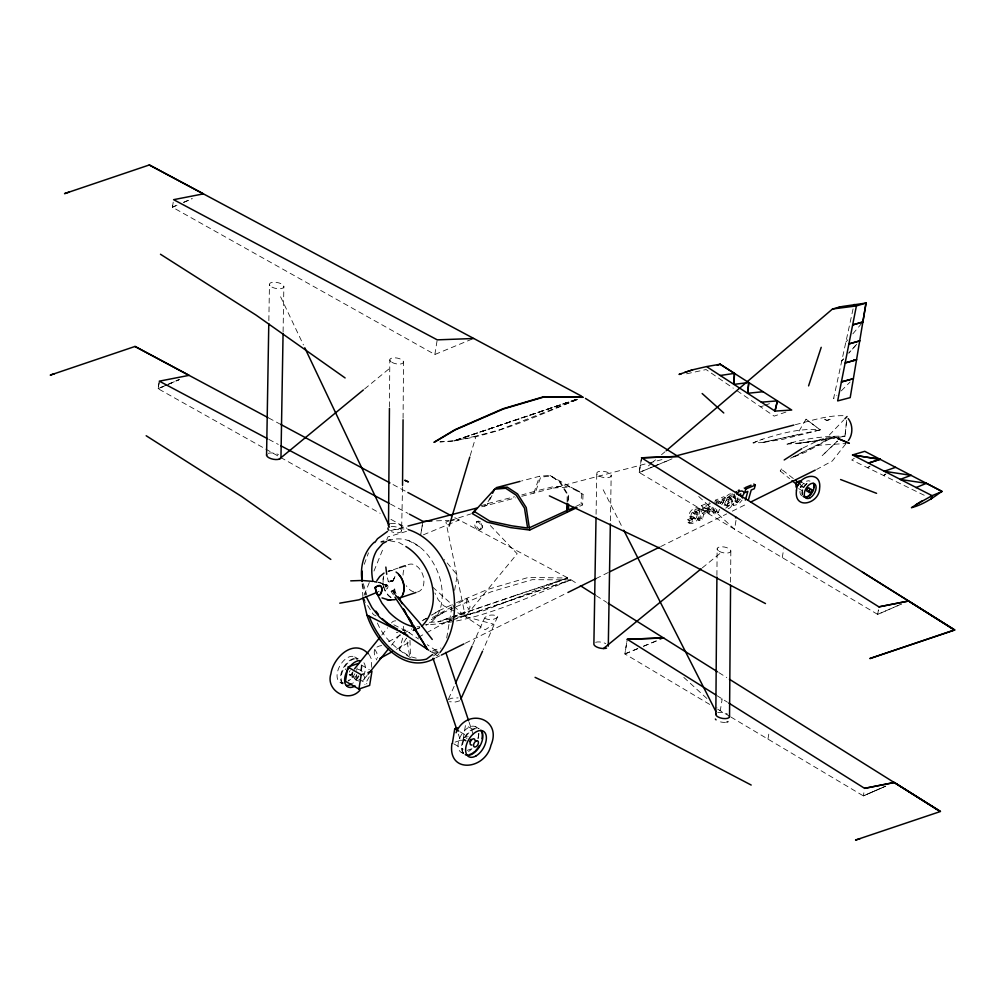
<?xml version="1.0" encoding="UTF-8"?>
<svg xmlns="http://www.w3.org/2000/svg" width="1005" height="1005" viewBox="0 0 1005 1005"><rect width="100%" height="100%" fill="white"/><g stroke="black" fill="none" stroke-linecap="round" stroke-linejoin="round"><path stroke-width="0.75" stroke-dasharray="5 3.75" d="M389.45 406.786L389.814 359.928M402.528 486.91L401.611 530.653A6.96 2.927 10.8 0 1 391.435 531.708M403.08 418.193L403.52 361.963M716.917 575.45L717.13 548.906M730.585 582.171L730.836 550.941M567.122 501.683L567.184 494.41L559.295 481.596L549.886 475.403L539.597 476.244L521.582 480.98M268.85 320.608L269.453 284.578M283.096 331.826L283.862 286.4M596.078 514.284L596.769 473.556M610.412 520.804L611.178 475.365M692.784 512.475L694.493 514.007L698.663 514.51C700.862 520.615 687.596 528.655 687.608 519.698L690.938 518.329L692.483 519.384C696.653 521.758 694.304 514.56 689.681 516.846C686.415 511.193 699.857 502.714 699.945 511.432L696.704 512.764L695.159 511.721A1.583 0.741 -55.9 0 0 694.656 510.929L692.784 512.475L694.493 514.007M482.425 526.922L482.4 527.738L481.244 522.788A4.322 2.902 69.8 0 1 480.528 529.459L479.058 529.999A4.322 2.902 69.8 0 1 474.812 524.271A4.322 2.902 69.8 0 1 479.774 523.329A4.322 2.902 69.8 0 1 479.058 529.999M690.938 518.329C690.762 520.452 694.405 518.279 693.513 517.022M579.784 506.256L582.624 504.912L583.026 494.272L574.961 488.92M581.48 493.442L581.078 503.367L582.624 504.912M732.18 493.819L734.052 495.201L734.303 497.06L732.758 496.005C730.308 488.845 721.414 501.508 722.444 505.942M567.85 501.407L568.315 495.176L560.501 482.237L550.941 476.006L540.665 477.161L535.866 490.993L552.147 486.973L567.875 486.093L583.026 494.272M371.737 667.37L371.159 658.564L369.363 654.783M844.979 436.07L846.725 419.537L845.017 436.208L814.992 441.572L786.953 444.16C805.671 438.268 825.432 435.881 845.017 436.208L795.86 443.808L825.394 439.135L843.798 419.914M386.121 585.915L385.631 586.204M695.159 511.721L698.4 510.389L697.985 507.726M692.483 519.384L689.154 520.753L689.568 523.63M877.679 614.407L878.42 609.884L877.654 614.394L901.498 604.018L877.679 614.407L639.193 472.463L641.291 459.272M709.681 704.405L624.896 653.941L626.768 642.22M472.061 339.1L434.864 354.489L172.42 207.231L173.614 199.668M159.318 381.159L158.099 388.696L263.084 447.614M356.662 674.807L356.197 677.659L348.157 680.385M434.864 354.489L437.213 339.841M422.917 521.319L420.768 534.497L422.477 524.271M455.114 742.13L463.154 739.416L465.478 725.133L473.543 729.781M477.991 738.6L478.92 732.884M655.021 465.931L639.193 472.463L641.567 457.828M637.848 648.602L624.896 653.941L627.271 639.306M735.999 520.376L734.58 529.233L698.123 495.942M782.267 557.624L783.712 548.73M767.971 739.102L769.177 731.69M730.874 717.03L863.358 795.885L885.794 786.111L863.383 795.897L864.338 789.842M446.71 638.012L452.338 604.193M454.637 590.35L457.2 574.986L444.386 559.571M172.395 207.218L178.011 204.781L172.42 207.231L173.174 202.721M159.142 382.704L158.099 388.696L163.752 386.284M853.069 308.899L833.585 398.596L836.889 395.279M724.178 505.653C725.133 501.118 728.21 494.221 733.725 494.862M708.412 509.384L704.731 510.904L703.186 509.862L706.867 508.342L708.412 509.384L707.47 512.713L703.776 514.233L702.395 519.082L698.978 520.49L697.432 519.447L701.364 505.666L709.417 502.349M698.978 520.49L702.91 506.708L710.962 503.392L709.97 506.859L705.334 508.769L704.731 510.904M697.432 519.447L700.849 518.04L702.231 513.191L705.925 511.671L706.867 508.342M703.186 509.862L703.789 507.726L708.424 505.817L709.078 503.505M707.457 512.362L708.487 508.756L712.218 507.224L713.764 508.266L712.733 511.872L709.002 513.404L707.457 512.362L711.188 510.816L712.218 507.224M709.002 513.404L710.033 509.799L713.764 508.266M714.819 502.374L715.46 500.163L723.751 496.734L725.309 497.789L724.467 500.729A15.917 7.424 -55.9 0 0 721.703 504.761M716.05 504.535L717.005 501.206L725.309 497.789M720.158 503.706A15.917 7.424 -55.9 0 1 722.922 499.673L723.751 496.734M470.227 455.567L476.056 436.082L499.359 429.926L577.134 399.651M416.233 658.174L409.713 656.491L399.261 649.582L403.332 636.077M403.784 634.582L405.128 630.072L418.482 638.916M793.209 442.213L786.953 444.16M800.194 486.872L800.57 486.056M801.525 486.031L801.563 485.277M719.505 509.221L718.311 512.525L714.794 513.97L713.249 512.927L716.766 511.482L717.959 508.178M533.818 493.141L539.597 476.244M394.814 589.118L392.365 591.154A2.663 0.741 -34.2 0 1 391.247 591.417L393.47 589.144A2.663 0.741 -34.2 0 1 394.588 588.867L395.329 592.46M735.786 495.854L735.333 498.241L736.024 498.945L733.462 502.764L733.713 505.477L738.675 504.183L742.054 500.088M713.249 512.927L715.774 507.161M714.794 513.97L717.319 508.216M364.25 564.282L368.471 552.851M728.198 508.693C733.889 507.236 734.756 494.623 727.972 501.57L726.427 500.528C727.306 493.97 731.514 499.56 734.303 497.06M727.972 501.57L729.102 499.033A2.098 0.98 -55.9 0 1 730.509 497.777L731.2 497.739M364.111 595.224L369.338 582.423M373.986 571.041L383.847 546.871M386.749 539.76L387.905 536.909L406.862 531.256M694.329 513.517L696.201 511.972A1.583 0.741 -55.9 0 1 696.704 512.764M448.557 698.864L454.901 684.619M472.689 644.733L484.749 617.66C487.852 614.608 494.02 614.181 497.689 616.442L483.179 649.758M369.287 676.78L364.878 684.568M392.691 581.468L395.719 575.111L392.314 581.92A2.663 1.193 9.2 0 1 390.87 582.234L389.186 581.958A1.872 0.842 9.2 0 1 388.219 581.254L386.724 574.27M740.509 499.033L737.13 503.141L732.168 504.435L731.715 502.663L732.871 499.636L734.479 497.902L736.024 498.945M734.655 493.945L733.788 497.186L735.572 498.681M491.948 495.616L486.885 505.377L481.131 506.922L515.653 497.877M490.377 497.312L486.797 504.121L481.144 505.666M392.189 590.902L392.365 590.827M394.475 578.026L392.654 581.204A1.872 0.842 9.2 0 0 391.686 580.501L389.99 580.224A2.663 1.193 9.2 0 0 388.558 580.538L388.219 581.254M801.4 486.307L800.244 487.362M806.035 419.211L796.789 434.914L761.828 442.602L753.059 442.891L762.343 439.26C781.048 433.431 800.395 427.904 820.193 429.876L806.035 419.211L820.118 429.763M497.789 616.995C494.686 620.047 488.518 620.487 484.85 618.226L484.749 617.66M399.261 649.582L406.523 638.1L409.713 656.491M718.487 502.864L719.567 501.395L721.125 502.437L720.032 503.92M845.733 443.946L832.328 460.968L816.638 469.436M439.122 653.602L437.326 655.863L430.002 651.026M381.787 635.034L387.629 627.786M364.187 679.041L367.101 675.423M391.448 645.21L400.216 634.331M845.846 342.165L847.843 339.791M852.856 333.848L861.863 323.183M381.636 645.512C372.013 646.969 373.37 653.966 376.8 659.921M466.898 598.603C465.152 613.339 474.561 610.613 466.898 598.603L453.142 606.166M726.427 500.528L729.768 498.354L732.444 499.46M841.273 390.87L850.079 382.026M648.426 465.88L651.994 462.84M653.187 461.823L655.562 459.8M661.491 454.737L665.059 451.71M364.564 388.973L390.995 367.24M702.332 567.85L720.409 553.089M433.544 655.863L438.494 652.17L427.238 644.72M448.268 699.706L451.609 698.211L458.129 697.885M854.325 458.28L851.725 460.014L926.057 496.156M439.449 610.437L431.648 615.123L439.449 610.462L455.114 603.276M385.418 586.204L386.247 585.714M803.121 447.903L820.683 439.361L833.572 436.71L836.436 437.904L833.673 436.698M388.52 641.73L402.264 634.168M403.646 633.401L411.887 628.866M432.514 617.522L451.773 606.92M396.397 649.393L410.141 641.831M418.394 637.283L425.266 633.502M426.648 632.748L451.396 619.13M452.765 618.364L469.272 609.294M387.83 540.791C415.856 530.728 438.997 562.599 441.76 587.598A41.783 27.65 72.9 0 1 435.969 617.535L429.964 623.502L426.258 625.072M790.52 458.28L833.572 436.71L806.111 451.936L791.827 457.79M793.259 456.923L816.462 445.378L846.197 443.507M435.831 657.81L440.039 655.725M465.34 643.213L566.506 593.164M596.015 578.566L608.666 572.31M660.662 546.594L726.703 513.919M732.318 511.143L747.783 503.492M376.385 592.598L379.099 591.267M725.698 508.115C729.002 506.683 733.009 501.935 730.899 498.417M575.576 506.583L581.154 503.907M456.521 602.623L487.526 589.483L528.404 577.41L567.561 578.026L483.983 610.625L453.079 618.464M443.205 612.61L431.484 619.62L443.205 612.61L454.624 607.422M456.056 606.769L491.407 591.719L532.286 579.659L570.853 579.923C523.856 598.88 476.747 622.623 425.19 624.834M729.655 496.684L729.856 497.324L732.758 496.005M459.825 700.761L455.629 701.992L449.474 701.741M863.358 795.885L885.794 786.111M183.626 202.344L192.055 198.701M166.529 385.053L158.099 388.696L166.554 385.053M167.923 384.438L179.166 379.576L165.159 385.681M183.676 202.369L192.118 198.726M167.973 384.45L179.242 379.601M417.037 628.841L419.562 627.761M577.222 399.538C533.027 417.502 488.568 439.172 440.177 441.873M639.193 472.463L652.044 467.124M653.464 466.521L672.044 458.82M624.896 653.941L637.748 648.602M643.451 646.228L659.18 639.708M423.432 534.798L459.197 520L449.851 520.339M656.453 465.34L672.295 458.808M643.602 646.228L662.308 638.514M714.505 503.48L719.567 501.395M717.319 504.007L721.125 502.437M417.251 628.816L419.902 627.736M753.059 442.891L762.343 439.26M721.188 699.279L722.18 698.915L720.284 710.711L716.867 707.595M476.709 521.733L478.179 521.193M760.559 406.824L763.36 405.832M764.767 405.342L770.383 403.357M785.872 412.075L774.177 416.133L735.786 389.89M398.131 568.089L388.131 571.468A14.459 9.874 71.3 0 1 393.332 571.129M451.547 620.311L441.233 623.804L454.499 619.356M453.016 619.821L570.853 579.923L455.969 618.866M467.212 750.346L472.576 748.524M577.046 399.324L453.23 441.157L439.939 441.899M576.983 399.312L453.23 441.157L476.056 436.082M534.396 491.458L521.796 494.925M448.858 521.03L445.944 521.972L465.365 616.605L485.277 629.783L493.568 624.18L465.365 616.605L455.931 611.882M450.315 520.565L470.679 513.97M438.494 652.17L433.884 653.589L430.052 651.064M387.716 540.15L390.342 539.446M390.417 530.665L407.201 526.281M521.733 496.307L647.145 463.468M648.665 463.079L665.297 458.72M795.382 424.675C811.01 420.743 826.738 415.429 843.044 415.681M487.84 503.53L514.422 496.797M451.559 618.804L437.853 621.856L428.997 622.346M390.43 581.418L391.561 581.279M686.591 373.81L706.075 369.551L733.311 388.194M553.366 488.015L570.375 486.96L579.144 491.332M436.534 520.829L448.619 520.389M417.062 626.781L419.814 626.718M402.452 630.085L405.128 630.072M386.259 584.709L382.453 584.546L387.465 585.262A1.872 1.357 82.7 0 1 387.993 586.744L387.528 588.277A2.663 1.935 82.7 0 1 386.347 588.968L385.141 588.402A1.872 1.357 82.7 0 1 384.614 586.92L385.078 585.387A2.663 1.935 82.7 0 1 386.259 584.709L381.812 584.119L387.465 585.262L378.232 582.385M692.948 512.952L696.691 513.065L698.236 514.12M399.048 528.416L406.661 529.371M374.764 649.293L376.8 652.823L377.629 658.099M389.94 540.778L399.173 542.625L404.538 545.715M689.681 516.846L691.226 517.889L695.058 518.077M378.684 582.121L386.046 584.81M793.334 478.543L781.136 469.046L780.244 471.006L789.654 478.694M780.244 471.006L781.563 468.92M735.057 501.294C738.75 501.897 738.286 494.837 735.333 499.472C733.462 505.314 743.399 500.302 737.858 497.94M699.53 508.769C695.121 507.852 689.392 513.58 691.226 517.889M739.404 498.995L737.318 499.849L736.602 502.337M688.023 522.587C692.659 523.58 697.922 518.09 697.118 513.467L696.691 513.065M454.574 611.203L443.657 605.764L438.243 599.822L434.901 592.963M376.084 615.927L373.358 614.57L365.355 601.882M393.809 624.783L409.726 632.723M567.285 577.649L453.783 517.098M268.825 439.386L278.297 444.424M390.505 504.083L408.08 513.429M405.141 491.056L390.279 483.091M268.712 417.992L279.516 423.771M725.547 505.075C729.115 505.817 728.813 498.329 725.849 503.128C723.864 509.234 733.838 504.07 728.311 501.596M265.772 449.122L279.239 456.672M280.583 457.426L380.166 513.304M390.932 519.346L407.1 528.416M549.886 475.403L570.375 486.96M803.297 483.154L805.897 484.649M800.91 485.629L803.51 487.136M801.086 486.156L803.686 487.664M798.686 488.644L802.593 490.892M408.017 540.162L420.542 547.398M354.652 656.906L358.144 658.928A14.686 8.48 -60 0 0 343.459 667.634A14.686 8.48 -60 0 0 343.66 684.48M475.667 726.778L479.146 728.788A14.686 8.48 -60 0 0 465.466 735.861A14.686 8.48 -60 0 0 462.991 752.846M361.21 664.933L369.275 669.581M460.127 731.854L468.192 736.514M358.886 679.217L366.951 683.865M463.154 739.416L465.843 740.961M349.903 675.071L353.383 677.081M453.783 743.813L463.179 749.24M340.18 682.458L342.504 683.802M461.182 752.33L463.506 753.662M729.856 502.651L727.846 503.48L727.092 506.131M717.633 709.141L729.555 716.238M718.851 672.621L726.766 677.571M716.904 695.598L727.457 702.219M571.167 579.885L577.749 584.056M596.204 595.701L606.744 602.359M729.856 497.324L731.401 498.367M732.168 504.435L733.713 505.477M722.922 499.673L724.467 500.729M715.46 500.163L717.005 501.206M708.424 505.817L709.97 506.859M716.766 511.482L718.311 512.525M708.487 508.756L710.033 509.799M711.188 510.816L712.733 511.872M701.364 505.666L702.91 506.708M703.789 507.726L705.334 508.769M705.925 511.671L707.47 512.713M698.4 510.389L699.945 511.432M702.231 513.191L703.776 514.233M695.008 510.98L696.553 512.035M700.849 518.04L702.395 519.082M693.689 517.562L695.234 518.605M693.475 518.015L695.02 519.057M691.126 519.208L692.671 520.251M687.608 519.698L689.154 520.753M410.53 657.697C396.749 649.042 383.596 638.401 377.302 622.736M432.728 587.146L452.539 605.023M453.707 606.078L465.365 616.605L517.16 553.78L490.327 525.54M683.827 677.42L708.889 700.309M393.809 590.287L396.058 593.591M395.719 595.412L392.49 589.671M391.083 591.329L393.407 594.885M603.176 489.736L622.334 527.424M280.596 296.802L303.435 344.941M394.287 593.716L393.395 591.694L394.387 594.457M469.147 722.294L473.116 734.19M458.33 734.077L460.315 740.032M363.32 583.666L366.712 594.809M362.466 584.483L365.669 594.985M362.164 583.578L362.868 596.618M409.965 640.223L410.492 656.705M568.315 495.176L568.466 502.55M595.601 642.321A7.337 3.065 11 0 1 605.789 643.602M717.746 712.633A6.96 2.927 10.8 0 1 727.444 714.078M390.43 523.655A6.96 2.927 10.8 0 1 400.128 525.1A6.96 2.927 10.8 0 1 400.279 529.321A6.96 2.927 10.8 0 1 390.593 527.889M268.285 453.343A7.337 3.065 11 0 1 278.473 454.624M391.247 526.532A6.96 2.927 10.8 0 1 401.611 530.653M725.472 722.331A6.96 2.927 10.8 0 1 717.193 720.623M480.528 529.459A4.322 2.902 69.8 0 1 476.282 523.731A4.322 2.902 69.8 0 1 481.244 522.788M390.92 597.661A14.824 10.113 71.3 0 1 384.337 589.232M383.897 588.025A14.824 10.113 71.3 0 1 383.734 576.116M388.005 571.129A14.824 10.113 71.3 0 1 396.096 572.059M390.983 597.359A14.459 9.874 71.3 0 1 383.973 576.33M413.671 591.845A14.459 9.874 71.3 0 1 406.246 585.689M403.055 575.099A14.459 9.874 71.3 0 1 405.982 566.267M408.118 564.71A14.459 9.874 71.3 0 1 423.067 575.639A14.459 9.874 71.3 0 1 416.372 592.159M344.866 682.784A14.686 8.48 -60 0 1 339.979 665.624A14.686 8.48 -60 0 1 357.403 660.649M357.227 667.961A14.686 8.48 -60 0 1 356.486 670.31M354.866 673.752A14.686 8.48 -60 0 1 348.471 681.013M361.285 665.536A14.686 8.48 -60 0 1 359.966 672.32M358.345 675.762A14.686 8.48 -60 0 1 353.735 681.604M363.911 662.772A14.686 8.48 -60 0 1 363.044 676.993M345.255 669.682A3.43 1.985 -60 0 1 345.607 668.865M352.843 673.626A3.43 1.985 -60 0 1 351.65 674.77L350.418 675.184A3.43 1.985 -60 0 1 349.212 674.267M349.338 672.044A3.43 1.985 -60 0 1 350.18 670.473M361.901 665.888A14.686 8.48 -60 0 1 360.581 672.672M358.961 676.114A14.686 8.48 -60 0 1 352.554 683.375M342.592 683.337A14.686 8.48 -60 0 1 344.062 667.986A14.686 8.48 -60 0 1 356.574 658.664M356.813 674.883A3.43 1.985 -60 0 1 355.129 676.78L353.911 677.194A3.43 1.985 -60 0 1 353.182 673.25M353.069 671.704A3.43 1.985 -60 0 1 351.047 674.418L349.815 674.832A3.43 1.985 -60 0 1 349.288 674.719M364.715 676.239A6.997 5.239 38.9 0 1 362.102 680.812M359.011 681.063A6.997 5.239 38.9 0 1 352.102 672.596M357.755 669.267A6.997 5.239 38.9 0 1 362.416 671.755M397.955 632.723A6.997 5.239 38.9 0 1 396.297 632.245M391.523 622.949A6.997 5.239 38.9 0 1 396.699 620.927M403.281 626.341A6.997 5.239 38.9 0 1 403.131 630.713M802.505 494.912A8.379 4.837 -60 0 1 803.033 489.41M803.95 487.438A8.379 4.837 -60 0 1 808.12 482.965M801.739 495.704A8.379 4.837 -60 0 1 801.613 486.093A8.379 4.837 -60 0 1 809.992 481.119M802.153 494.711A8.379 4.837 -60 0 1 802.681 489.209M803.611 487.237A8.379 4.837 -60 0 1 807.769 482.764M463.594 753.197A14.686 8.48 -60 0 1 466.081 736.213A14.686 8.48 -60 0 1 479.762 729.14M478.807 733.386A14.686 8.48 -60 0 1 477.488 740.17M471.245 749.454A14.686 8.48 -60 0 1 468.569 751.451M463.355 752.946A14.686 8.48 -60 0 1 460.981 735.484A14.686 8.48 -60 0 1 477.337 728.261M465.993 741.112A3.43 1.985 -60 0 1 466.044 740.358M466.609 738.725A3.43 1.985 -60 0 1 467.086 737.972M437.74 651.215A6.997 1.068 -18.5 0 1 431.22 651.931A6.997 1.068 -18.5 0 1 440.919 648.062M465.315 739.479A6.997 1.068 -18.5 0 1 460.353 739.868A6.997 1.068 -18.5 0 1 466.885 736.753M843.748 358.747L841.763 360.971L843.76 358.747M856.712 344.238L848.735 353.17L856.712 344.225M392.553 590.425L391.9 591.078L393.52 590.199L392.553 590.425M832.027 446.132L821.851 456.019L837.454 441.082L832.027 446.132M885.983 473.87L883.583 475.503L885.983 473.87M870.154 466.069L867.654 467.765L870.154 466.069M426.447 618.238L421.246 621.366L426.447 618.251M386.297 585.526L385.267 586.129L385.644 587.159L386.674 586.543L386.297 585.526M575.564 399.689L453.305 441.044L575.564 399.651M515.427 595.375L437.853 621.856L567.561 578.026L515.427 595.375M830.243 419.361L826.901 420.429L823.283 418.645L826.901 420.429L830.243 419.361M820.193 429.876L782.782 439.361L761.828 442.602L820.193 429.876M391.108 580.827L389.852 581.078L391.774 581.317L391.108 580.827M271.953 287.103A7.337 3.065 11 0 0 283.762 287.191A7.337 3.065 11 0 0 274.264 282.179A7.337 3.065 11 0 0 271.953 287.103M599.269 476.069A7.337 3.065 11 0 0 611.078 476.169A7.337 3.065 11 0 0 601.58 471.144A7.337 3.065 11 0 0 599.269 476.069M719.216 551.318A6.96 2.927 10.8 0 0 730.635 551.682A6.96 2.927 10.8 0 0 722.105 546.77A6.96 2.927 10.8 0 0 719.216 551.318M391.9 362.34A6.96 2.927 10.8 0 0 403.319 362.705A6.96 2.927 10.8 0 0 394.789 357.793A6.96 2.927 10.8 0 0 391.9 362.34"/><path stroke-width="1.5" d="M388.508 525.477L389.438 408.344M402.54 485.34L403.068 419.751M715.824 714.455L716.904 577.021M729.53 716.49L730.572 585.299M567.109 503.141L567.034 512.311L567.611 504.523M362.014 580.676L362.114 571.116M266.564 455.328L268.787 323.748M283.071 333.396L280.973 457.149A7.337 3.065 11 0 1 273.373 459.285A7.337 3.065 11 0 1 266.677 454.536M596.028 517.412L593.88 644.306A7.337 3.065 11 0 0 598.842 647.81A7.337 3.065 11 0 0 606.568 648.112M608.289 646.127L610.349 523.932M763.084 391.711L747.62 393.282L748.775 382.541L733.926 384.375L734.454 373.383L720.145 364.237L706.93 366.511M733.926 384.375L734.467 373.383L720.246 375.481M809.578 488.945L809.515 488.505A1.96 1.131 -60 0 0 808.12 488.204A1.96 1.131 -60 0 0 806.852 490.214L806.889 491.018A1.96 1.131 -60 0 0 808.636 491.03M451.923 743.65C447.413 774.239 485.478 769.956 490.93 745.295C502.651 718.286 466.659 706.917 456.044 732.771M747.62 393.282L748.788 382.553M347.567 668.438L345.481 681.29L358.911 689.041L369.639 685.423L371.963 671.139L367.943 672.496M358.911 689.041L361.235 674.757L363.911 673.852M452.438 743.034L454.75 728.751L457.438 727.846M862.868 321.989L852.642 324.929L862.868 321.964L866.096 302.668L850.205 397.616L837.655 400.92L856.398 305.935L866.046 303.058L842.642 306.425L832.542 308.987L666.252 450.692M761.313 402.176L777.393 400.882L775.006 411.083L791.714 410.04L720.145 364.237M777.405 400.882L775.006 411.083L706.553 366.586L692.834 369.765L679.003 374.4L680.963 374.161M753.788 484.058L755.333 485.101L745.798 489.033L744.755 492.664L747.821 491.407L745.346 500.101M748.348 500.151L751.238 489.988L754.303 488.732L755.333 485.101M449.16 526.055L469.787 457.074M821.211 347.328L808.585 385.882M455.541 683.186L472.049 646.152M482.538 651.19L460.855 699.065M492.525 493.241L494.674 489.159L505.716 488.279L516.193 495.164L524.497 508.203L527.612 528.027L511.96 525.841L489.85 521.118L475.327 512.123L473.481 512.487L494.674 489.159M376.837 580.614L379.79 576.481L384.011 573.089M740.208 495.98L740.773 493.895L738.461 495.239M374.815 542.524L377.465 538.781L387.541 531.419M848.408 440.517C853.044 434.399 853.006 424.675 848.207 418.658M440.027 652.471C468.23 616.341 454.147 544.358 408.181 529.572M354.526 668.865L379.84 637.446M368.081 674.217L388.52 648.828M736.74 494.184C739.73 488.317 747.883 491.345 741.627 496.646L742.595 498.065M374.224 542.26C363.559 551.996 359.715 567.524 362.177 581.48M844.878 418.784L847.039 416.522M421.836 626.216C444.398 603.779 430.919 561.581 405.869 546.494M735.848 492.362L736.577 491.659M279.252 459.134L363.358 389.965M603.477 648.527L701.126 568.83M360.129 690.008C348.685 703.802 325.268 690.674 330.921 673.79C333.158 657.572 353.735 637.848 368.42 653.953M432.64 654.506L426.447 659.129C398.822 666.064 378.006 638.954 369.061 616.166L367.013 615.274L362.956 598.076L364.551 600.613M784.189 459.976L801.802 448.657M915.718 504.849L931.861 495.767L942.175 491.495L864.752 451.32L852.529 454.951L932.1 495.666M921.736 501.03L911.435 507.701C922.728 504.774 932.615 498.266 941.836 491.319L926.434 483.33L900.128 479.435L911.02 475.327M434.022 442.225L454.825 429.763L502.902 408.784L543.78 396.724L582.938 397.327M434.348 442.25L455.278 429.839L503.48 408.96L544.358 396.887L582.925 397.163M379.89 658.476L392.264 651.667M386.573 541.456L382.817 543.466L376.938 550.175A41.783 29.333 69.6 0 0 372.893 581.116M434.424 658.501C404.575 675.146 375.543 641.542 367.013 615.274M441.446 655.034L463.933 643.904M567.913 592.473L596.015 578.566M610.073 571.619L659.255 547.285M750.584 502.098L815.231 470.126M574.182 507.261L568.604 509.937L568.491 504.033M408.017 526.067L476.759 508.078L472.136 513.505L487.098 522.148L510.59 527.6L529.673 530.05L576.945 507.6M738.248 490.503L739.19 490.051M529.334 527.813L567.046 510.414M414.399 627.107L415.819 629.444L413.269 630.437L415.919 629.356M745.61 487.425L751.062 485.176M915.995 487.601L926.434 483.33M717.344 365.292L720.158 364.225M735.484 517.801L736.477 517.424M684.744 372.39L692.822 369.765M895.593 467.325L884.262 471.27L911.02 475.327M68.843 192.169L64.546 193.638L149.368 164.946L581.581 396.158M54.559 373.659L50.25 375.116L135.072 346.436L268.021 417.628M399.55 567.599L405.266 565.677M398.885 598.264L416.007 592.473M349.137 666.554L358.521 663.375M860.041 838.698L855.544 840.054L940.454 811.5L729.391 679.229M836.663 307.882L841.788 306.626M856.536 359.803L845.155 362.931L856.536 359.79L853.584 360.029M381.171 541.896L383.797 541.205M520.075 481.382L496.043 487.701L507.249 487.136L517.537 493.907L526.231 507.563L529.673 530.05M675.888 455.943L793.875 425.065M203.387 193.877L173.614 199.668L437.25 339.853L473.481 338.509M395.04 599.696L389.199 599.922M678.048 456.433L641.529 457.803L878.91 606.869L908.595 601.015L954.75 630.022L869.84 658.564L954.662 629.884L585.463 398.407M878.91 606.869L908.583 601.015L862.428 572.109M728.776 703.048L864.614 788.347L894.299 782.506L940.366 811.362M864.614 788.347L894.287 782.493M854.3 304.515L856.398 305.935L832.542 308.987M471.923 744.956L471.42 745.044A3.43 1.985 -60 0 1 470.139 742.72A3.43 1.985 -60 0 1 472.375 739.19L473.606 738.776A3.43 1.985 -60 0 1 474.938 740.358M339.765 603.163L358.961 599.822L376.385 592.598L381.95 603.214L389.186 612.334A55.916 33.63 62.2 0 0 412.929 626.555M350.72 580.865L361.888 580.463L372.943 581.393M641.567 457.828L677.759 456.446M627.271 639.306L663.463 637.924M431.849 520.992L422.954 521.344L409.424 514.158M663.752 637.924L627.233 639.281L715.585 694.769M382.038 597.912L388.106 599.797M386.762 599.646L390.669 600.098M374.275 581.644L376.913 582.134M840.582 479.523L876.574 493.329M837.869 438.507L849.326 443.318L837.944 438.494M387.453 623.376L394.463 627.547M549.383 495.88L660.612 548.642L765.483 603.565M535.087 677.357L646.316 730.133L751.187 785.043M369.061 616.166L405.291 634.255M392.327 626.555L397.603 629.243M203.312 193.827L149.255 164.971M267.481 438.67L159.318 381.159L189.091 375.355L134.959 346.461M280.985 445.856L389.149 503.367M280.47 424.286L389.915 482.903M407.879 492.513L451.082 515.653M854.011 304.565L856.398 305.935M802.003 482.4L799.402 480.893L795.885 483.154L796.098 487.149M347.793 667.006L361.235 674.757M454.75 728.751L458.783 731.087M717.532 671.792L608.063 603.188M160.473 254.252L255.961 315.03L345.117 377.943M580.388 585.714L594.885 594.872M146.177 435.743L241.665 496.508L330.821 559.421M909.525 601.606L953.833 629.708M895.229 783.096L939.537 811.198M403.796 632.886L407.703 635.462M399.538 630.839L428.72 650.172M744.24 487.99L745.798 489.033M795.684 480.465L800.395 484.322M792.003 480.629L797.882 485.44M382.214 618.678L390.154 625.361M388.244 624.482L379.513 617.145L371.963 607.623L366.122 596.48M702.156 393.52L723.776 412.98M395.719 595.412L418.771 621.982L432.238 639.444M375.845 611.115L378.458 614.419M394.965 597.246L411.799 622.736L408.935 618.037L411.233 621.932M412 623.201L415.819 629.444M413.746 626.153L415.944 629.972L413.972 626.354M398.307 596.895L402.188 603.704M416.145 630.449L427.226 649.054L412.728 626.241L404.048 610.06M403.859 609.633L405.618 612.924L403.495 608.93M623.753 530.225L715.975 711.691M304.766 347.768L388.709 524.736M445.805 652.396L468.644 720.811M432.992 658.237L456.835 729.617M385.845 567.071L386.724 574.27M729.266 715.673A6.96 2.927 10.8 0 1 722.783 718.462A6.96 2.927 10.8 0 1 716.025 713.713M389.475 527.11A6.96 2.927 10.8 0 1 389.375 524.12M388.885 530.238A6.96 2.927 10.8 0 1 388.118 527.876M727.947 721.603A6.96 2.927 10.8 0 1 726.879 722.067M716.075 719.844A6.96 2.927 10.8 0 1 715.372 719.015M396.096 572.059A14.824 10.113 71.3 0 1 404.085 586.091A14.824 10.113 71.3 0 1 399.023 598.603M398.57 574.471A14.459 9.874 71.3 0 1 403.633 591.329M403.382 592.385A14.459 9.874 71.3 0 1 402.641 594.344M355.142 685.963A14.686 8.48 -60 0 1 344.929 676.93A14.686 8.48 -60 0 1 360.066 660.674M351.662 683.953A14.686 8.48 -60 0 1 346.449 685.448M813.296 483.317A8.379 4.837 -60 0 1 811.236 493.882A8.379 4.837 -60 0 1 803.108 496.206M813.786 486.043A8.379 4.837 -60 0 1 813.598 487.915M813.032 489.912A8.379 4.837 -60 0 1 804.967 497.199M806.5 490.013A1.96 1.131 -60 0 1 807.769 488.003M481.433 730.622A14.686 8.48 -60 0 1 478.958 747.607A14.686 8.48 -60 0 1 465.277 754.692M469.737 741.552A3.43 1.985 -60 0 1 471.144 739.341M480.83 730.271A14.686 8.48 -60 0 1 481.973 738.688M479.347 745.622A14.686 8.48 -60 0 1 475.591 750.647M474.737 751.464A14.686 8.48 -60 0 1 472.953 752.883M472.049 753.461A14.686 8.48 -60 0 1 469.36 754.655M808.837 491.37L808.874 492.174A1.96 1.131 -60 0 0 810.269 492.463A1.96 1.131 -60 0 0 811.55 490.453L811.512 489.649A1.96 1.131 -60 0 0 810.105 489.36A1.96 1.131 -60 0 0 808.837 491.37M375.141 587.737C380.066 608.829 387.201 577.096 375.141 587.737M796.45 490.754C793.9 510.289 819.163 503.945 819.603 488.568C822.165 469.034 796.902 475.378 796.45 490.754M931.861 495.767L931.371 498.744L931.861 495.767M375.305 587.234C378.144 608.213 388.684 579.244 375.305 587.234M476.496 740.899L475.855 741.213A3.43 1.985 -60 0 0 473.619 744.73A3.43 1.985 -60 0 0 474.913 747.054L476.144 746.64A3.43 1.985 -60 0 0 478.38 743.122A3.43 1.985 -60 0 0 477.086 740.785L476.496 740.899M880.166 459.323L868.395 463.104L880.154 459.323L852.529 454.951L880.166 459.31M859.702 340.871L848.898 343.936L859.702 340.896M853.371 378.697L841.399 381.925L853.371 378.709M404.99 480.34A21.582 9.673 9.2 0 0 408.419 481.885A43.064 19.309 9.2 0 1 404.99 480.34M810.269 497.701A8.379 4.837 -60 0 0 815.281 484.46A8.379 4.837 -60 0 0 805.018 490.553A8.379 4.837 -60 0 0 810.269 497.701M476.144 755.835A14.686 8.48 -60 0 0 484.925 732.632A14.686 8.48 -60 0 0 466.936 743.311A14.686 8.48 -60 0 0 476.144 755.835"/></g></svg>
